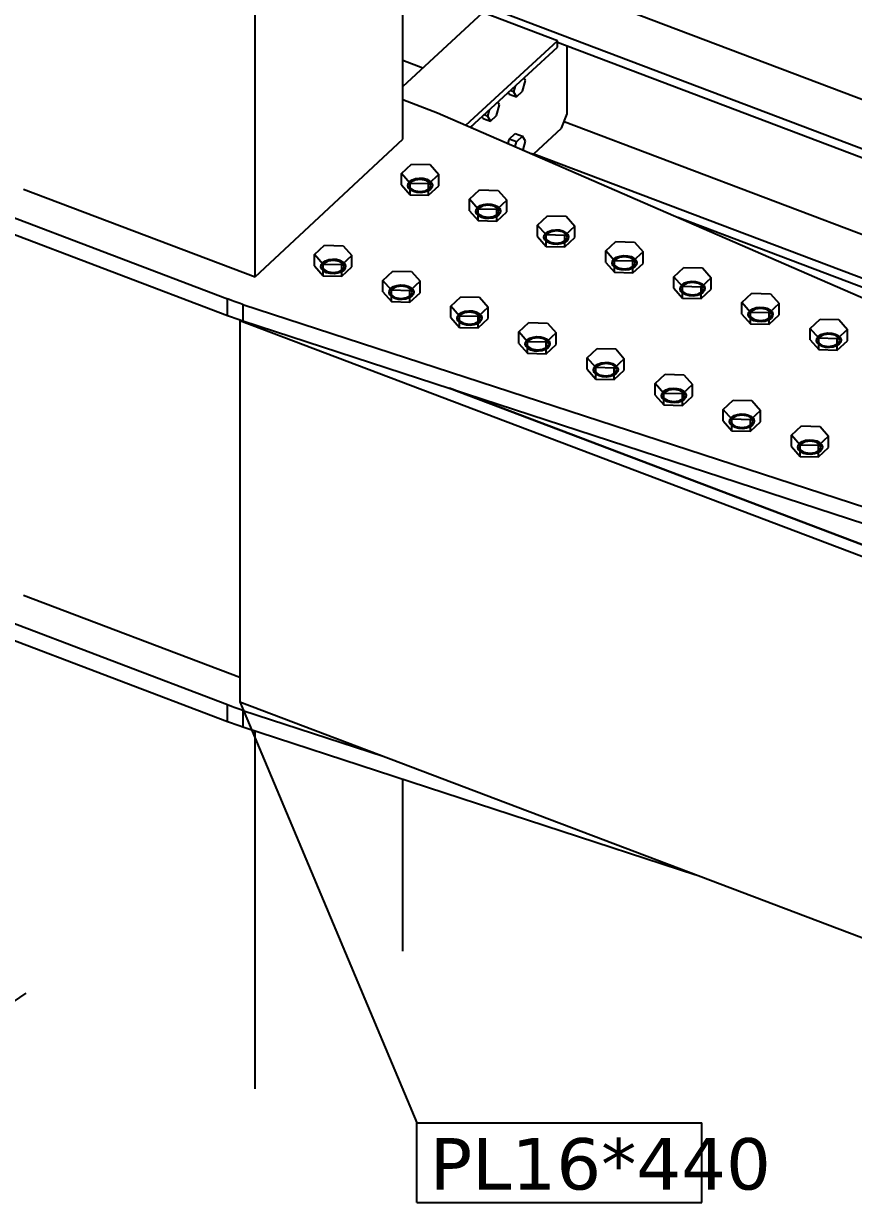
# Model space of a CAD drawing. Header units: millimetres. Extents: x 15962 to 71432, y 9666 to 72266.
# Drawn here: x 64663 to 65434, y 33130 to 34225 of the extents above; entities that cross this region are included whole.
import ezdxf

# ---------------------------------------------------------------- set-up
doc = ezdxf.new("R2010")
doc.units = ezdxf.units.MM
doc.header["$LTSCALE"] = 2
doc.styles.add('Arial Narrow', font='verdana.ttf', dxfattribs={"height": 0.2})

msp = doc.modelspace()

# ---------------------------------------------------------------- linework, layer by layer
at = {"color": 2, "linetype": 'Continuous'}
for p, q in [((65015.197, 34117.407), (65015.197, 34479.1425)), ((64878.1856, 33989.4815), (64878.1856, 34351.2171)), ((65015.197, 34316.0491), (66395.2774, 33793.0761)), ((65015.197, 34270.2062), (66360.3529, 33760.4676)), ((65015.197, 34166.2245), (65089.7814, 34234.8901)), ((65158.9409, 34208.6825), (65089.7814, 34234.8901)), ((65073.9, 34130.3903), (65158.9409, 34208.6825)), ((65078.2877, 34128.4813), (65158.9409, 34202.734)), ((65158.9409, 34202.734), (65158.9409, 34208.6825)), ((65158.9409, 34207.2948), (66360.3529, 33752.0271)), ((65168.0269, 34140.7075), (65168.0269, 34203.8517)), ((65015.197, 34190.5829), (65033.9401, 34183.4803)), ((64276.993, 34187.5887), (64852.5408, 33968.9096)), ((64276.993, 34172.3155), (64852.5408, 33953.6364)), ((65015.197, 34154.1112), (65047.6137, 34141.8271)), ((65047.6137, 34141.8271), (65670.3888, 33870.8667)), ((65162.6539, 34127.6522), (65168.0269, 34140.7075)), ((65165.1649, 34133.7535), (66391.2476, 33669.137)), ((65079.3725, 34128.0093), (65079.3725, 34129.48)), ((65136.8636, 34103.5721), (65162.6539, 34127.6522)), ((64878.1858, 33989.4814), (65015.1972, 34117.4069)), ((65133.7371, 34104.356), (65136.8636, 34103.5721)), ((65137.1322, 34103.823), (66360.3529, 33640.291)), ((64663.121, 34070.9789), (64878.1858, 33989.4814)), ((65270.6589, 34044.7834), (66360.3529, 33631.8505)), ((64856.067, 33967.5943), (64852.5408, 33968.9096)), ((64852.5408, 33953.6364), (64852.5408, 33968.9096)), ((64859.6296, 33966.3141), (64856.067, 33967.5943)), ((64863.2274, 33965.0693), (64859.6296, 33966.3141)), ((64866.8596, 33963.8604), (64863.2274, 33965.0693)), ((64866.8596, 33963.8604), (65536.0639, 33745.4496)), ((64866.8596, 33963.8604), (64866.8596, 33948.5871)), ((64852.5408, 33953.6364), (64856.067, 33952.321)), ((64856.067, 33952.321), (64859.6296, 33951.0408)), ((64859.6296, 33951.0408), (64863.2274, 33949.796)), ((64863.2274, 33949.796), (64866.8596, 33948.5871)), ((64864.0853, 33948.444), (64864.9274, 33949.2302)), ((65749.6463, 33612.8661), (64864.0853, 33948.444)), ((64864.0853, 33948.444), (64864.0853, 33594.747)), ((64866.8596, 33948.5871), (65536.0639, 33730.1763)), ((65758.2431, 33620.8928), (65058.7949, 33885.9444)), ((65058.7953, 33885.9443), (65991.3988, 33532.5399)), ((64852.5408, 33591.9008), (64276.993, 33810.5799)), ((64276.993, 33795.3066), (64852.5408, 33576.6275)), ((64663.121, 33693.97), (64864.0853, 33617.8158)), ((64856.067, 33590.5854), (64852.5408, 33591.9008)), ((64852.5408, 33576.6275), (64852.5408, 33591.9008)), ((64859.6296, 33589.3052), (64856.067, 33590.5854)), ((64863.2274, 33588.0605), (64859.6296, 33589.3052)), ((64866.8596, 33586.8515), (64863.2274, 33588.0605)), ((64864.0853, 33594.747), (65749.6463, 33259.169)), ((64866.8596, 33586.8515), (64997.0517, 33544.3602)), ((64866.8596, 33586.8515), (64866.8596, 33571.5782)), ((64852.5408, 33576.6275), (64856.067, 33575.3122)), ((64856.067, 33575.3122), (64859.6296, 33574.0319)), ((64859.6296, 33574.0319), (64863.2274, 33572.7872)), ((64863.2274, 33572.7872), (64866.8596, 33571.5782)), ((64866.8596, 33571.5782), (65287.5838, 33434.2648)), ((64878.1856, 33235.4638), (64878.1856, 33567.8817)), ((65015.197, 33363.3892), (65015.197, 33523.1648))]:
    msp.add_line(p, q, dxfattribs=at)
at = {"color": 7, "linetype": 'Continuous'}
for p, q in [((65126.455, 34161.8543), (65129.2469, 34171.6957)), ((65129.2469, 34171.6957), (65127.8116, 34174.075)), ((65114.1916, 34159.172), (65113.2747, 34160.6918)), ((65114.1916, 34159.172), (65120.8712, 34156.6408)), ((65118.0793, 34161.2687), (65115.1197, 34162.3903)), ((65119.5562, 34166.4748), (65118.0793, 34161.2687)), ((65118.0793, 34161.2687), (65120.8712, 34156.6408)), ((65120.8712, 34156.6408), (65126.455, 34161.8543)), ((65102.2765, 34139.2792), (65105.0684, 34149.1206)), ((65105.0684, 34149.1206), (65103.5108, 34151.7027)), ((65090.0131, 34136.5969), (65088.9739, 34138.3195)), ((65090.0131, 34136.5969), (65096.6928, 34134.0657)), ((65093.9009, 34138.6937), (65090.6985, 34139.9072)), ((65095.4988, 34144.3266), (65093.9009, 34138.6937)), ((65093.9009, 34138.6937), (65096.6928, 34134.0657)), ((65096.6928, 34134.0657), (65102.2765, 34139.2792)), ((65113.0524, 34113.3557), (65114.1916, 34117.3714)), ((65114.1916, 34117.3714), (65119.7754, 34122.5849)), ((65120.8712, 34114.8402), (65114.1916, 34117.3714)), ((65119.6373, 34110.4907), (65120.8712, 34114.8402)), ((65119.7754, 34122.5849), (65126.455, 34120.0537)), ((65126.455, 34120.0537), (65120.8712, 34114.8402)), ((65129.2469, 34115.4258), (65126.455, 34120.0537)), ((65126.9449, 34107.3112), (65129.2469, 34115.4258)), ((65014.0123, 34085.397), (65023.3186, 34094.0861)), ((65023.3186, 34094.0861), (65040.6226, 34093.6368)), ((65040.6226, 34093.6368), (65048.6203, 34084.4982)), ((65014.0123, 34074.7861), (65014.0123, 34085.397)), ((65022.01, 34076.2584), (65014.0123, 34085.397)), ((65021.6173, 34078.0121), (65024.0014, 34079.615)), ((65022.8824, 34077.5327), (65026.6988, 34079.6128)), ((65024.0014, 34079.615), (65027.1015, 34080.7012)), ((65026.6988, 34079.6128), (65031.7525, 34080.2793)), ((65027.1015, 34080.7012), (65030.6142, 34081.1644)), ((65030.6142, 34081.1644), (65034.1957, 34080.9593)), ((65031.7525, 34080.2793), (65036.6893, 34079.3534)), ((65034.1957, 34080.9593), (65037.4952, 34080.1059)), ((65036.6893, 34079.3534), (65040.1864, 34077.0833)), ((65037.4952, 34080.1059), (65040.19, 34078.6878)), ((65048.6203, 34084.4982), (65039.314, 34075.8091)), ((65048.6203, 34073.8873), (65048.6203, 34084.4982)), ((65014.0123, 34074.7861), (65022.01, 34065.6475)), ((65019.8377, 34073.9191), (65020.1826, 34076.0494)), ((65020.6165, 34071.8297), (65019.8377, 34073.9191)), ((65020.1826, 34076.0494), (65021.6173, 34078.0121)), ((65022.4426, 34069.9856), (65020.6165, 34071.8297)), ((65021.3258, 34074.5961), (65022.8824, 34077.5327)), ((65022.4462, 34071.5901), (65021.3258, 34074.5961)), ((65022.01, 34065.6475), (65022.01, 34076.2584)), ((65039.314, 34075.8091), (65022.01, 34076.2584)), ((65025.1374, 34068.5675), (65022.4426, 34069.9856)), ((65025.9433, 34069.32), (65022.4462, 34071.5901)), ((65028.4369, 34067.7141), (65025.1374, 34068.5675)), ((65030.8801, 34068.3941), (65025.9433, 34069.32)), ((65035.9338, 34069.0605), (65030.8801, 34068.3941)), ((65038.6312, 34069.0584), (65035.5311, 34067.9722)), ((65039.7502, 34071.1407), (65035.9338, 34069.0605)), ((65041.0153, 34070.6613), (65038.6312, 34069.0584)), ((65039.314, 34065.1981), (65039.314, 34075.8091)), ((65039.314, 34065.1981), (65048.6203, 34073.8873)), ((65041.3068, 34074.0772), (65039.7502, 34071.1407)), ((65040.1864, 34077.0833), (65041.3068, 34074.0772)), ((65040.19, 34078.6878), (65042.0161, 34076.8437)), ((65042.45, 34072.624), (65041.0153, 34070.6613)), ((65042.0161, 34076.8437), (65042.7948, 34074.7543)), ((65042.7948, 34074.7543), (65042.45, 34072.624)), ((65077.2666, 34061.4271), (65086.5729, 34070.1163)), ((65086.5729, 34070.1163), (65103.877, 34069.6669)), ((65103.877, 34069.6669), (65111.8747, 34060.5284)), ((65022.01, 34065.6475), (65039.314, 34065.1981)), ((65032.0184, 34067.509), (65028.4369, 34067.7141)), ((65035.5311, 34067.9722), (65032.0184, 34067.509)), ((65077.2666, 34050.8162), (65077.2666, 34061.4271)), ((65085.2644, 34052.2886), (65077.2666, 34061.4271)), ((65090.3559, 34056.7313), (65093.8686, 34057.1945)), ((65093.8686, 34057.1945), (65097.45, 34056.9894)), ((65111.8747, 34060.5284), (65102.5684, 34051.8392)), ((65111.8747, 34049.9174), (65111.8747, 34060.5284)), ((65077.2666, 34050.8162), (65085.2644, 34041.6777)), ((65083.0921, 34049.9492), (65083.437, 34052.0796)), ((65083.8709, 34047.8598), (65083.0921, 34049.9492)), ((65083.437, 34052.0796), (65084.8717, 34054.0422)), ((65085.697, 34046.0158), (65083.8709, 34047.8598)), ((65084.5802, 34050.6263), (65086.1367, 34053.5628)), ((65085.7006, 34047.6203), (65084.5802, 34050.6263)), ((65084.8717, 34054.0422), (65087.2558, 34055.6451)), ((65085.2644, 34041.6777), (65085.2644, 34052.2886)), ((65102.5684, 34051.8392), (65085.2644, 34052.2886)), ((65089.1977, 34045.3502), (65085.7006, 34047.6203)), ((65086.1367, 34053.5628), (65089.9532, 34055.643)), ((65087.2558, 34055.6451), (65090.3559, 34056.7313)), ((65089.9532, 34055.643), (65095.0069, 34056.3094)), ((65095.0069, 34056.3094), (65099.9437, 34055.3835)), ((65097.45, 34056.9894), (65100.7496, 34056.136)), ((65103.0046, 34047.1709), (65099.1881, 34045.0907)), ((65099.9437, 34055.3835), (65103.4408, 34053.1134)), ((65100.7496, 34056.136), (65103.4443, 34054.7179)), ((65104.2697, 34046.6915), (65101.8856, 34045.0886)), ((65102.5684, 34041.2283), (65102.5684, 34051.8392)), ((65102.5684, 34041.2283), (65111.8747, 34049.9174)), ((65104.5611, 34050.1074), (65103.0046, 34047.1709)), ((65103.4408, 34053.1134), (65104.5611, 34050.1074)), ((65103.4443, 34054.7179), (65105.2705, 34052.8739)), ((65105.7044, 34048.6541), (65104.2697, 34046.6915)), ((65105.2705, 34052.8739), (65106.0492, 34050.7844)), ((65106.0492, 34050.7844), (65105.7044, 34048.6541)), ((65140.521, 34037.4573), (65149.8273, 34046.1464)), ((65149.8273, 34046.1464), (65167.1313, 34045.697)), ((65085.2644, 34041.6777), (65102.5684, 34041.2283)), ((65088.3917, 34044.5977), (65085.697, 34046.0158)), ((65091.6913, 34043.7443), (65088.3917, 34044.5977)), ((65094.1345, 34044.4243), (65089.1977, 34045.3502)), ((65095.2727, 34043.5391), (65091.6913, 34043.7443)), ((65099.1881, 34045.0907), (65094.1345, 34044.4243)), ((65098.7854, 34044.0024), (65095.2727, 34043.5391)), ((65101.8856, 34045.0886), (65098.7854, 34044.0024)), ((65140.521, 34026.8464), (65140.521, 34037.4573)), ((65148.5187, 34028.3187), (65140.521, 34037.4573)), ((65175.129, 34036.5585), (65165.8227, 34027.8694)), ((65167.1313, 34045.697), (65175.129, 34036.5585)), ((65175.129, 34025.9476), (65175.129, 34036.5585)), ((65140.521, 34026.8464), (65148.5187, 34017.7078)), ((65146.3465, 34025.9794), (65146.6913, 34028.1097)), ((65147.1252, 34023.8899), (65146.3465, 34025.9794)), ((65146.6913, 34028.1097), (65148.126, 34030.0724)), ((65147.8345, 34026.6564), (65149.3911, 34029.593)), ((65148.9549, 34023.6504), (65147.8345, 34026.6564)), ((65148.126, 34030.0724), (65150.5101, 34031.6753)), ((65148.5187, 34017.7078), (65148.5187, 34028.3187)), ((65165.8227, 34027.8694), (65148.5187, 34028.3187)), ((65149.3911, 34029.593), (65153.2075, 34031.6731)), ((65150.5101, 34031.6753), (65153.6103, 34032.7615)), ((65153.2075, 34031.6731), (65158.2612, 34032.3396)), ((65153.6103, 34032.7615), (65157.123, 34033.2247)), ((65157.123, 34033.2247), (65160.7044, 34033.0196)), ((65158.2612, 34032.3396), (65163.198, 34031.4137)), ((65160.7044, 34033.0196), (65164.004, 34032.1662)), ((65163.198, 34031.4137), (65166.6951, 34029.1436)), ((65164.004, 34032.1662), (65166.6987, 34030.7481)), ((65165.8227, 34017.2584), (65165.8227, 34027.8694)), ((65165.8227, 34017.2584), (65175.129, 34025.9476)), ((65167.8155, 34026.1375), (65166.2589, 34023.201)), ((65166.6951, 34029.1436), (65167.8155, 34026.1375)), ((65166.6987, 34030.7481), (65168.5248, 34028.904)), ((65168.9587, 34024.6843), (65167.524, 34022.7216)), ((65168.5248, 34028.904), (65169.3036, 34026.8146)), ((65169.3036, 34026.8146), (65168.9587, 34024.6843)), ((64933.4173, 34010.1467), (64942.7236, 34018.8359)), ((64942.7236, 34018.8359), (64960.0277, 34018.3865)), ((64960.0277, 34018.3865), (64968.0254, 34009.2479)), ((65148.9513, 34022.0459), (65147.1252, 34023.8899)), ((65148.5187, 34017.7078), (65165.8227, 34017.2584)), ((65151.6461, 34020.6278), (65148.9513, 34022.0459)), ((65152.452, 34021.3803), (65148.9549, 34023.6504)), ((65154.9457, 34019.7744), (65151.6461, 34020.6278)), ((65157.3888, 34020.4544), (65152.452, 34021.3803)), ((65158.5271, 34019.5693), (65154.9457, 34019.7744)), ((65162.4425, 34021.1208), (65157.3888, 34020.4544)), ((65162.0398, 34020.0325), (65158.5271, 34019.5693)), ((65165.1399, 34021.1187), (65162.0398, 34020.0325)), ((65166.2589, 34023.201), (65162.4425, 34021.1208)), ((65167.524, 34022.7216), (65165.1399, 34021.1187)), ((65203.7754, 34013.4874), (65213.0817, 34022.1766)), ((65203.7754, 34002.8765), (65203.7754, 34013.4874)), ((65211.7731, 34004.3489), (65203.7754, 34013.4874)), ((65213.0817, 34022.1766), (65230.3857, 34021.7272)), ((65230.3857, 34021.7272), (65238.3834, 34012.5887)), ((64933.4173, 33999.5358), (64933.4173, 34010.1467)), ((64941.4151, 34001.0082), (64933.4173, 34010.1467)), ((64939.5877, 34000.7991), (64941.0224, 34002.7618)), ((64941.0224, 34002.7618), (64943.4065, 34004.3647)), ((64942.2875, 34002.2824), (64946.1039, 34004.3626)), ((64943.4065, 34004.3647), (64946.5066, 34005.4509)), ((64946.1039, 34004.3626), (64951.1576, 34005.029)), ((64946.5066, 34005.4509), (64950.0193, 34005.9141)), ((64950.0193, 34005.9141), (64953.6007, 34005.709)), ((64951.1576, 34005.029), (64956.0944, 34004.1031)), ((64953.6007, 34005.709), (64956.9003, 34004.8556)), ((64956.0944, 34004.1031), (64959.5915, 34001.833)), ((64956.9003, 34004.8556), (64959.595, 34003.4375)), ((64968.0254, 34009.2479), (64958.7191, 34000.5588)), ((64959.595, 34003.4375), (64961.4212, 34001.5935)), ((64968.0254, 33998.637), (64968.0254, 34009.2479)), ((65203.7754, 34002.8765), (65211.7731, 33993.738)), ((65209.6008, 34002.0095), (65209.9457, 34004.1398)), ((65209.9457, 34004.1398), (65211.3804, 34006.1025)), ((65211.0889, 34002.6866), (65212.6455, 34005.6231)), ((65212.2093, 33999.6805), (65211.0889, 34002.6866)), ((65211.3804, 34006.1025), (65213.7645, 34007.7054)), ((65211.7731, 33993.738), (65211.7731, 34004.3489)), ((65229.0771, 34003.8995), (65211.7731, 34004.3489)), ((65212.6455, 34005.6231), (65216.4619, 34007.7033)), ((65213.7645, 34007.7054), (65216.8646, 34008.7916)), ((65216.4619, 34007.7033), (65221.5156, 34008.3697)), ((65216.8646, 34008.7916), (65220.3773, 34009.2548)), ((65220.3773, 34009.2548), (65223.9588, 34009.0497)), ((65221.5156, 34008.3697), (65226.4524, 34007.4438)), ((65223.9588, 34009.0497), (65227.2583, 34008.1963)), ((65226.4524, 34007.4438), (65229.9495, 34005.1737)), ((65227.2583, 34008.1963), (65229.9531, 34006.7782)), ((65238.3834, 34012.5887), (65229.0771, 34003.8995)), ((65229.0771, 33993.2886), (65229.0771, 34003.8995)), ((65229.9495, 34005.1737), (65231.0699, 34002.1677)), ((65229.9531, 34006.7782), (65231.7792, 34004.9342)), ((65231.7792, 34004.9342), (65232.5579, 34002.8447)), ((65232.5579, 34002.8447), (65232.2131, 34000.7144)), ((65238.3834, 34001.9777), (65238.3834, 34012.5887)), ((64933.4173, 33999.5358), (64941.4151, 33990.3973)), ((64939.2428, 33998.6688), (64939.5877, 34000.7991)), ((64940.0216, 33996.5794), (64939.2428, 33998.6688)), ((64941.8477, 33994.7353), (64940.0216, 33996.5794)), ((64940.7309, 33999.3459), (64942.2875, 34002.2824)), ((64941.8513, 33996.3398), (64940.7309, 33999.3459)), ((64941.4151, 33990.3973), (64941.4151, 34001.0082)), ((64958.7191, 34000.5588), (64941.4151, 34001.0082)), ((64944.5424, 33993.3172), (64941.8477, 33994.7353)), ((64945.3484, 33994.0697), (64941.8513, 33996.3398)), ((64947.842, 33992.4638), (64944.5424, 33993.3172)), ((64950.2852, 33993.1439), (64945.3484, 33994.0697)), ((64951.4234, 33992.2587), (64947.842, 33992.4638)), ((64955.3389, 33993.8103), (64950.2852, 33993.1439)), ((64954.9361, 33992.7219), (64951.4234, 33992.2587)), ((64958.0363, 33993.8081), (64954.9361, 33992.7219)), ((64959.1553, 33995.8904), (64955.3389, 33993.8103)), ((64960.4204, 33995.411), (64958.0363, 33993.8081)), ((64958.7191, 33989.9479), (64958.7191, 34000.5588)), ((64958.7191, 33989.9479), (64968.0254, 33998.637)), ((64960.7118, 33998.827), (64959.1553, 33995.8904)), ((64959.5915, 34001.833), (64960.7118, 33998.827)), ((64961.8551, 33997.3737), (64960.4204, 33995.411)), ((64961.4212, 34001.5935), (64962.1999, 33999.504)), ((64962.1999, 33999.504), (64961.8551, 33997.3737)), ((64996.6717, 33986.1769), (65005.978, 33994.866)), ((65005.978, 33994.866), (65023.282, 33994.4166)), ((65023.282, 33994.4166), (65031.2798, 33985.2781)), ((65210.3796, 33999.9201), (65209.6008, 34002.0095)), ((65212.2057, 33998.0761), (65210.3796, 33999.9201)), ((65211.7731, 33993.738), (65229.0771, 33993.2886)), ((65214.9004, 33996.6579), (65212.2057, 33998.0761)), ((65215.7064, 33997.4105), (65212.2093, 33999.6805)), ((65218.2, 33995.8046), (65214.9004, 33996.6579)), ((65220.6432, 33996.4846), (65215.7064, 33997.4105)), ((65221.7814, 33995.5994), (65218.2, 33995.8046)), ((65225.6969, 33997.151), (65220.6432, 33996.4846)), ((65225.2941, 33996.0626), (65221.7814, 33995.5994)), ((65228.3943, 33997.1489), (65225.2941, 33996.0626)), ((65229.5133, 33999.2312), (65225.6969, 33997.151)), ((65230.7784, 33998.7518), (65228.3943, 33997.1489)), ((65229.0771, 33993.2886), (65238.3834, 34001.9777)), ((65231.0699, 34002.1677), (65229.5133, 33999.2312)), ((65232.2131, 34000.7144), (65230.7784, 33998.7518)), ((65267.0297, 33989.5176), (65276.336, 33998.2067)), ((65276.336, 33998.2067), (65293.64, 33997.7573)), ((65293.64, 33997.7573), (65301.6378, 33988.6188)), ((64941.4151, 33990.3973), (64958.7191, 33989.9479)), ((64996.6717, 33975.566), (64996.6717, 33986.1769)), ((65004.6694, 33977.0383), (64996.6717, 33986.1769)), ((65006.6608, 33980.3948), (65009.761, 33981.4811)), ((65009.3582, 33980.3927), (65014.4119, 33981.0591)), ((65009.761, 33981.4811), (65013.2737, 33981.9443)), ((65013.2737, 33981.9443), (65016.8551, 33981.7391)), ((65014.4119, 33981.0591), (65019.3487, 33980.1333)), ((65016.8551, 33981.7391), (65020.1547, 33980.8858)), ((65020.1547, 33980.8858), (65022.8494, 33979.4676)), ((65031.2798, 33985.2781), (65021.9735, 33976.5889)), ((65031.2798, 33974.6672), (65031.2798, 33985.2781)), ((65267.0297, 33978.9067), (65267.0297, 33989.5176)), ((65275.0274, 33980.379), (65267.0297, 33989.5176)), ((65273.2, 33980.17), (65274.6347, 33982.1327)), ((65274.3433, 33978.7167), (65275.8998, 33981.6533)), ((65274.6347, 33982.1327), (65277.0188, 33983.7356)), ((65275.8998, 33981.6533), (65279.7163, 33983.7334)), ((65277.0188, 33983.7356), (65280.119, 33984.8218)), ((65279.7163, 33983.7334), (65284.7699, 33984.3999)), ((65280.119, 33984.8218), (65283.6317, 33985.285)), ((65283.6317, 33985.285), (65287.2131, 33985.0799)), ((65284.7699, 33984.3999), (65289.7067, 33983.474)), ((65287.2131, 33985.0799), (65290.5127, 33984.2265)), ((65289.7067, 33983.474), (65293.2039, 33981.2039)), ((65290.5127, 33984.2265), (65293.2074, 33982.8084)), ((65301.6378, 33988.6188), (65292.3315, 33979.9296)), ((65293.2039, 33981.2039), (65294.3242, 33978.1978)), ((65293.2074, 33982.8084), (65295.0335, 33980.9643)), ((65295.0335, 33980.9643), (65295.8123, 33978.8749)), ((65301.6378, 33978.0079), (65301.6378, 33988.6188)), ((64996.6717, 33975.566), (65004.6694, 33966.4274)), ((65002.4972, 33974.699), (65002.842, 33976.8293)), ((65003.2759, 33972.6095), (65002.4972, 33974.699)), ((65002.842, 33976.8293), (65004.2767, 33978.7919)), ((65005.102, 33970.7655), (65003.2759, 33972.6095)), ((65003.9852, 33975.376), (65005.5418, 33978.3125)), ((65005.1056, 33972.37), (65003.9852, 33975.376)), ((65004.2767, 33978.7919), (65006.6608, 33980.3948)), ((65004.6694, 33966.4274), (65004.6694, 33977.0383)), ((65021.9735, 33976.5889), (65004.6694, 33977.0383)), ((65007.7968, 33969.3474), (65005.102, 33970.7655)), ((65008.6027, 33970.0999), (65005.1056, 33972.37)), ((65005.5418, 33978.3125), (65009.3582, 33980.3927)), ((65013.5395, 33969.174), (65008.6027, 33970.0999)), ((65018.5932, 33969.8404), (65013.5395, 33969.174)), ((65021.2906, 33969.8383), (65018.1905, 33968.7521)), ((65022.4096, 33971.9206), (65018.5932, 33969.8404)), ((65019.3487, 33980.1333), (65022.8458, 33977.8632)), ((65023.6747, 33971.4412), (65021.2906, 33969.8383)), ((65021.9735, 33965.978), (65021.9735, 33976.5889)), ((65021.9735, 33965.978), (65031.2798, 33974.6672)), ((65023.9662, 33974.8571), (65022.4096, 33971.9206)), ((65022.8458, 33977.8632), (65023.9662, 33974.8571)), ((65022.8494, 33979.4676), (65024.6755, 33977.6236)), ((65025.1094, 33973.4039), (65023.6747, 33971.4412)), ((65024.6755, 33977.6236), (65025.4543, 33975.5342)), ((65025.4543, 33975.5342), (65025.1094, 33973.4039)), ((65059.9261, 33962.207), (65069.2324, 33970.8962)), ((65069.2324, 33970.8962), (65086.5364, 33970.4468)), ((65086.5364, 33970.4468), (65094.5341, 33961.3082)), ((65267.0297, 33978.9067), (65275.0274, 33969.7681)), ((65272.8552, 33978.0397), (65273.2, 33980.17)), ((65273.6339, 33975.9502), (65272.8552, 33978.0397)), ((65275.4601, 33974.1062), (65273.6339, 33975.9502)), ((65275.4636, 33975.7107), (65274.3433, 33978.7167)), ((65275.0274, 33969.7681), (65275.0274, 33980.379)), ((65292.3315, 33979.9296), (65275.0274, 33980.379)), ((65275.0274, 33969.7681), (65292.3315, 33969.3187)), ((65278.1548, 33972.6881), (65275.4601, 33974.1062)), ((65278.9607, 33973.4406), (65275.4636, 33975.7107)), ((65281.4544, 33971.8347), (65278.1548, 33972.6881)), ((65283.8976, 33972.5147), (65278.9607, 33973.4406)), ((65285.0358, 33971.6296), (65281.4544, 33971.8347)), ((65288.9512, 33973.1811), (65283.8976, 33972.5147)), ((65288.5485, 33972.0928), (65285.0358, 33971.6296)), ((65291.6486, 33973.179), (65288.5485, 33972.0928)), ((65292.7677, 33975.2613), (65288.9512, 33973.1811)), ((65294.0327, 33974.7819), (65291.6486, 33973.179)), ((65292.3315, 33969.3187), (65292.3315, 33979.9296)), ((65292.3315, 33969.3187), (65301.6378, 33978.0079)), ((65294.3242, 33978.1978), (65292.7677, 33975.2613)), ((65295.4674, 33976.7446), (65294.0327, 33974.7819)), ((65295.8123, 33978.8749), (65295.4674, 33976.7446)), ((65330.2841, 33965.5477), (65339.5904, 33974.2369)), ((65339.5904, 33974.2369), (65356.8944, 33973.7875)), ((65356.8944, 33973.7875), (65364.8921, 33964.6489)), ((65004.6694, 33966.4274), (65021.9735, 33965.978)), ((65011.0964, 33968.494), (65007.7968, 33969.3474)), ((65014.6778, 33968.2889), (65011.0964, 33968.494)), ((65018.1905, 33968.7521), (65014.6778, 33968.2889)), ((65059.9261, 33951.5961), (65059.9261, 33962.207)), ((65067.9238, 33953.0685), (65059.9261, 33962.207)), ((65094.5341, 33961.3082), (65085.2278, 33952.6191)), ((65094.5341, 33950.6973), (65094.5341, 33961.3082)), ((65330.2841, 33954.9368), (65330.2841, 33965.5477)), ((65338.2818, 33956.4092), (65330.2841, 33965.5477)), ((65337.8891, 33958.1628), (65340.2732, 33959.7657)), ((65339.1542, 33957.6834), (65342.9706, 33959.7636)), ((65340.2732, 33959.7657), (65343.3733, 33960.8519)), ((65342.9706, 33959.7636), (65348.0243, 33960.43)), ((65343.3733, 33960.8519), (65346.886, 33961.3151)), ((65346.886, 33961.3151), (65350.4675, 33961.11)), ((65348.0243, 33960.43), (65352.9611, 33959.5041)), ((65350.4675, 33961.11), (65353.7671, 33960.2566)), ((65352.9611, 33959.5041), (65356.4582, 33957.234)), ((65353.7671, 33960.2566), (65356.4618, 33958.8385)), ((65364.8921, 33964.6489), (65355.5858, 33955.9598)), ((65356.4618, 33958.8385), (65358.2879, 33956.9945)), ((65364.8921, 33954.038), (65364.8921, 33964.6489)), ((65059.9261, 33951.5961), (65067.9238, 33942.4576)), ((65065.7515, 33950.7291), (65066.0964, 33952.8594)), ((65066.5303, 33948.6397), (65065.7515, 33950.7291)), ((65066.0964, 33952.8594), (65067.5311, 33954.8221)), ((65068.3564, 33946.7956), (65066.5303, 33948.6397)), ((65067.2396, 33951.4062), (65068.7962, 33954.3427)), ((65068.36, 33948.4001), (65067.2396, 33951.4062)), ((65067.5311, 33954.8221), (65069.9152, 33956.425)), ((65067.9238, 33942.4576), (65067.9238, 33953.0685)), ((65085.2278, 33952.6191), (65067.9238, 33953.0685)), ((65071.8571, 33946.13), (65068.36, 33948.4001)), ((65068.7962, 33954.3427), (65072.6126, 33956.4229)), ((65069.9152, 33956.425), (65073.0153, 33957.5112)), ((65072.6126, 33956.4229), (65077.6663, 33957.0893)), ((65073.0153, 33957.5112), (65076.528, 33957.9744)), ((65076.528, 33957.9744), (65080.1095, 33957.7693)), ((65077.6663, 33957.0893), (65082.6031, 33956.1634)), ((65080.1095, 33957.7693), (65083.409, 33956.9159)), ((65085.664, 33947.9507), (65081.8476, 33945.8706)), ((65082.6031, 33956.1634), (65086.1002, 33953.8933)), ((65083.409, 33956.9159), (65086.1038, 33955.4978)), ((65085.2278, 33942.0082), (65085.2278, 33952.6191)), ((65085.2278, 33942.0082), (65094.5341, 33950.6973)), ((65087.2206, 33950.8873), (65085.664, 33947.9507)), ((65086.1002, 33953.8933), (65087.2206, 33950.8873)), ((65086.1038, 33955.4978), (65087.9299, 33953.6538)), ((65088.3638, 33949.434), (65086.9291, 33947.4713)), ((65087.9299, 33953.6538), (65088.7086, 33951.5643)), ((65088.7086, 33951.5643), (65088.3638, 33949.434)), ((65330.2841, 33954.9368), (65338.2818, 33945.7983)), ((65336.1096, 33954.0698), (65336.4544, 33956.2001)), ((65336.8883, 33951.9804), (65336.1096, 33954.0698)), ((65336.4544, 33956.2001), (65337.8891, 33958.1628)), ((65338.7144, 33950.1364), (65336.8883, 33951.9804)), ((65337.5976, 33954.7469), (65339.1542, 33957.6834)), ((65338.718, 33951.7408), (65337.5976, 33954.7469)), ((65338.2818, 33945.7983), (65338.2818, 33956.4092)), ((65355.5858, 33955.9598), (65338.2818, 33956.4092)), ((65341.4092, 33948.7182), (65338.7144, 33950.1364)), ((65342.2151, 33949.4707), (65338.718, 33951.7408)), ((65344.7087, 33947.8649), (65341.4092, 33948.7182)), ((65347.1519, 33948.5449), (65342.2151, 33949.4707)), ((65348.2902, 33947.6597), (65344.7087, 33947.8649)), ((65352.2056, 33949.2113), (65347.1519, 33948.5449)), ((65351.8029, 33948.1229), (65348.2902, 33947.6597)), ((65354.903, 33949.2092), (65351.8029, 33948.1229)), ((65356.022, 33951.2915), (65352.2056, 33949.2113)), ((65357.2871, 33950.8121), (65354.903, 33949.2092)), ((65355.5858, 33945.3489), (65355.5858, 33955.9598)), ((65355.5858, 33945.3489), (65364.8921, 33954.038)), ((65357.5786, 33954.228), (65356.022, 33951.2915)), ((65356.4582, 33957.234), (65357.5786, 33954.228)), ((65358.7218, 33952.7747), (65357.2871, 33950.8121)), ((65358.2879, 33956.9945), (65359.0667, 33954.905)), ((65359.0667, 33954.905), (65358.7218, 33952.7747)), ((65393.5384, 33941.5779), (65402.8447, 33950.267)), ((65402.8447, 33950.267), (65420.1488, 33949.8176)), ((65420.1488, 33949.8176), (65428.1465, 33940.6791)), ((65067.9238, 33942.4576), (65085.2278, 33942.0082)), ((65071.0511, 33945.3775), (65068.3564, 33946.7956)), ((65074.3507, 33944.5241), (65071.0511, 33945.3775)), ((65076.7939, 33945.2041), (65071.8571, 33946.13)), ((65077.9321, 33944.319), (65074.3507, 33944.5241)), ((65081.8476, 33945.8706), (65076.7939, 33945.2041)), ((65081.4449, 33944.7822), (65077.9321, 33944.319)), ((65084.545, 33945.8684), (65081.4449, 33944.7822)), ((65086.9291, 33947.4713), (65084.545, 33945.8684)), ((65123.1804, 33938.2372), (65132.4867, 33946.9263)), ((65123.1804, 33927.6263), (65123.1804, 33938.2372)), ((65131.1782, 33929.0986), (65123.1804, 33938.2372)), ((65132.4867, 33946.9263), (65149.7908, 33946.4769)), ((65157.7885, 33937.3384), (65148.4822, 33928.6492)), ((65149.7908, 33946.4769), (65157.7885, 33937.3384)), ((65157.7885, 33926.7275), (65157.7885, 33937.3384)), ((65338.2818, 33945.7983), (65355.5858, 33945.3489)), ((65393.5384, 33930.967), (65393.5384, 33941.5779)), ((65401.5362, 33932.4393), (65393.5384, 33941.5779)), ((65403.5276, 33935.7958), (65406.6277, 33936.8821)), ((65406.6277, 33936.8821), (65410.1404, 33937.3453)), ((65410.1404, 33937.3453), (65413.7218, 33937.1402)), ((65413.7218, 33937.1402), (65417.0214, 33936.2868)), ((65428.1465, 33940.6791), (65418.8402, 33931.9899)), ((65428.1465, 33930.0682), (65428.1465, 33940.6791)), ((65123.1804, 33927.6263), (65131.1782, 33918.4877)), ((65129.0059, 33926.7593), (65129.3508, 33928.8896)), ((65129.7846, 33924.6698), (65129.0059, 33926.7593)), ((65129.3508, 33928.8896), (65130.7854, 33930.8522)), ((65130.494, 33927.4363), (65132.0505, 33930.3728)), ((65131.6143, 33924.4303), (65130.494, 33927.4363)), ((65130.7854, 33930.8522), (65133.1696, 33932.4551)), ((65131.1782, 33918.4877), (65131.1782, 33929.0986)), ((65148.4822, 33928.6492), (65131.1782, 33929.0986)), ((65132.0505, 33930.3728), (65135.867, 33932.453)), ((65133.1696, 33932.4551), (65136.2697, 33933.5413)), ((65135.867, 33932.453), (65140.9206, 33933.1194)), ((65136.2697, 33933.5413), (65139.7824, 33934.0046)), ((65139.7824, 33934.0046), (65143.3638, 33933.7994)), ((65140.9206, 33933.1194), (65145.8574, 33932.1935)), ((65143.3638, 33933.7994), (65146.6634, 33932.9461)), ((65145.8574, 33932.1935), (65149.3546, 33929.9234)), ((65146.6634, 33932.9461), (65149.3581, 33931.5279)), ((65148.4822, 33918.0383), (65148.4822, 33928.6492)), ((65148.4822, 33918.0383), (65157.7885, 33926.7275)), ((65150.4749, 33926.9174), (65148.9184, 33923.9809)), ((65149.3546, 33929.9234), (65150.4749, 33926.9174)), ((65149.3581, 33931.5279), (65151.1843, 33929.6839)), ((65151.1843, 33929.6839), (65151.963, 33927.5945)), ((65151.963, 33927.5945), (65151.6181, 33925.4641)), ((65393.5384, 33930.967), (65401.5362, 33921.8284)), ((65399.3639, 33930.1), (65399.7088, 33932.2303)), ((65400.1427, 33928.0105), (65399.3639, 33930.1)), ((65399.7088, 33932.2303), (65401.1435, 33934.193)), ((65401.9688, 33926.1665), (65400.1427, 33928.0105)), ((65400.852, 33930.777), (65402.4086, 33933.7136)), ((65401.9724, 33927.771), (65400.852, 33930.777)), ((65401.1435, 33934.193), (65403.5276, 33935.7958)), ((65401.5362, 33921.8284), (65401.5362, 33932.4393)), ((65418.8402, 33931.9899), (65401.5362, 33932.4393)), ((65404.6635, 33924.7484), (65401.9688, 33926.1665)), ((65405.4695, 33925.5009), (65401.9724, 33927.771)), ((65402.4086, 33933.7136), (65406.225, 33935.7937)), ((65406.225, 33935.7937), (65411.2787, 33936.4601)), ((65411.2787, 33936.4601), (65416.2155, 33935.5343)), ((65419.2764, 33927.3216), (65415.46, 33925.2414)), ((65416.2155, 33935.5343), (65419.7126, 33933.2642)), ((65417.0214, 33936.2868), (65419.7161, 33934.8687)), ((65420.5415, 33926.8422), (65418.1574, 33925.2393)), ((65418.8402, 33921.379), (65418.8402, 33931.9899)), ((65418.8402, 33921.379), (65428.1465, 33930.0682)), ((65420.8329, 33930.2581), (65419.2764, 33927.3216)), ((65419.7126, 33933.2642), (65420.8329, 33930.2581)), ((65419.7161, 33934.8687), (65421.5423, 33933.0246)), ((65421.9762, 33928.8049), (65420.5415, 33926.8422)), ((65421.5423, 33933.0246), (65422.321, 33930.9352)), ((65422.321, 33930.9352), (65421.9762, 33928.8049)), ((65131.6108, 33922.8258), (65129.7846, 33924.6698)), ((65131.1782, 33918.4877), (65148.4822, 33918.0383)), ((65134.3055, 33921.4077), (65131.6108, 33922.8258)), ((65135.1115, 33922.1602), (65131.6143, 33924.4303)), ((65137.6051, 33920.5543), (65134.3055, 33921.4077)), ((65140.0483, 33921.2343), (65135.1115, 33922.1602)), ((65141.1865, 33920.3492), (65137.6051, 33920.5543)), ((65145.1019, 33921.9007), (65140.0483, 33921.2343)), ((65144.6992, 33920.8124), (65141.1865, 33920.3492)), ((65147.7994, 33921.8986), (65144.6992, 33920.8124)), ((65148.9184, 33923.9809), (65145.1019, 33921.9007)), ((65150.1835, 33923.5015), (65147.7994, 33921.8986)), ((65151.6181, 33925.4641), (65150.1835, 33923.5015)), ((65186.4348, 33914.2673), (65195.7411, 33922.9565)), ((65195.7411, 33922.9565), (65213.0451, 33922.5071)), ((65213.0451, 33922.5071), (65221.0428, 33913.3685)), ((65401.5362, 33921.8284), (65418.8402, 33921.379)), ((65407.9631, 33923.895), (65404.6635, 33924.7484)), ((65410.4063, 33924.575), (65405.4695, 33925.5009)), ((65411.5445, 33923.6899), (65407.9631, 33923.895)), ((65415.46, 33925.2414), (65410.4063, 33924.575)), ((65415.0572, 33924.1531), (65411.5445, 33923.6899)), ((65418.1574, 33925.2393), (65415.0572, 33924.1531)), ((65186.4348, 33903.6564), (65186.4348, 33914.2673)), ((65194.4325, 33905.1288), (65186.4348, 33914.2673)), ((65192.2603, 33902.7894), (65192.6051, 33904.9197)), ((65192.6051, 33904.9197), (65194.0398, 33906.8824)), ((65193.7483, 33903.4665), (65195.3049, 33906.403)), ((65194.0398, 33906.8824), (65196.4239, 33908.4853)), ((65194.4325, 33894.5179), (65194.4325, 33905.1288)), ((65211.7365, 33904.6794), (65194.4325, 33905.1288)), ((65195.3049, 33906.403), (65199.1213, 33908.4832)), ((65196.4239, 33908.4853), (65199.524, 33909.5715)), ((65199.1213, 33908.4832), (65204.175, 33909.1496)), ((65199.524, 33909.5715), (65203.0368, 33910.0347)), ((65203.0368, 33910.0347), (65206.6182, 33909.8296)), ((65204.175, 33909.1496), (65209.1118, 33908.2237)), ((65206.6182, 33909.8296), (65209.9178, 33908.9762)), ((65209.1118, 33908.2237), (65212.6089, 33905.9536)), ((65209.9178, 33908.9762), (65212.6125, 33907.5581)), ((65221.0428, 33913.3685), (65211.7365, 33904.6794)), ((65211.7365, 33894.0685), (65211.7365, 33904.6794)), ((65212.6089, 33905.9536), (65213.7293, 33902.9476)), ((65212.6125, 33907.5581), (65214.4386, 33905.7141)), ((65214.4386, 33905.7141), (65215.2174, 33903.6246)), ((65221.0428, 33902.7576), (65221.0428, 33913.3685)), ((65186.4348, 33903.6564), (65194.4325, 33894.5179)), ((65193.039, 33900.7), (65192.2603, 33902.7894)), ((65194.8651, 33898.8559), (65193.039, 33900.7)), ((65194.8687, 33900.4604), (65193.7483, 33903.4665)), ((65194.4325, 33894.5179), (65211.7365, 33894.0685)), ((65197.5599, 33897.4378), (65194.8651, 33898.8559)), ((65198.3658, 33898.1903), (65194.8687, 33900.4604)), ((65200.8594, 33896.5844), (65197.5599, 33897.4378)), ((65203.3026, 33897.2644), (65198.3658, 33898.1903)), ((65204.4409, 33896.3793), (65200.8594, 33896.5844)), ((65208.3563, 33897.9309), (65203.3026, 33897.2644)), ((65207.9536, 33896.8425), (65204.4409, 33896.3793)), ((65211.0537, 33897.9287), (65207.9536, 33896.8425)), ((65212.1727, 33900.011), (65208.3563, 33897.9309)), ((65213.4378, 33899.5316), (65211.0537, 33897.9287)), ((65211.7365, 33894.0685), (65221.0428, 33902.7576)), ((65213.7293, 33902.9476), (65212.1727, 33900.011)), ((65214.8725, 33901.4943), (65213.4378, 33899.5316)), ((65215.2174, 33903.6246), (65214.8725, 33901.4943)), ((65249.6892, 33890.2975), (65258.9955, 33898.9866)), ((65258.9955, 33898.9866), (65276.2995, 33898.5372)), ((65276.2995, 33898.5372), (65284.2972, 33889.3987)), ((65249.6892, 33879.6866), (65249.6892, 33890.2975)), ((65257.6869, 33881.1589), (65249.6892, 33890.2975)), ((65255.8595, 33880.9499), (65257.2942, 33882.9125)), ((65257.0027, 33879.4966), (65258.5593, 33882.4331)), ((65257.2942, 33882.9125), (65259.6783, 33884.5154)), ((65258.5593, 33882.4331), (65262.3757, 33884.5133)), ((65259.6783, 33884.5154), (65262.7784, 33885.6016)), ((65262.3757, 33884.5133), (65267.4294, 33885.1797)), ((65262.7784, 33885.6016), (65266.2911, 33886.0649)), ((65266.2911, 33886.0649), (65269.8725, 33885.8597)), ((65267.4294, 33885.1797), (65272.3662, 33884.2538)), ((65269.8725, 33885.8597), (65273.1721, 33885.0063)), ((65272.3662, 33884.2538), (65275.8633, 33881.9837)), ((65273.1721, 33885.0063), (65275.8669, 33883.5882)), ((65284.2972, 33889.3987), (65274.9909, 33880.7095)), ((65275.8633, 33881.9837), (65276.9837, 33878.9777)), ((65275.8669, 33883.5882), (65277.693, 33881.7442)), ((65284.2972, 33878.7878), (65284.2972, 33889.3987)), ((65249.6892, 33879.6866), (65257.6869, 33870.548)), ((65255.5146, 33878.8196), (65255.8595, 33880.9499)), ((65256.2934, 33876.7301), (65255.5146, 33878.8196)), ((65258.1195, 33874.8861), (65256.2934, 33876.7301)), ((65258.1231, 33876.4906), (65257.0027, 33879.4966)), ((65257.6869, 33870.548), (65257.6869, 33881.1589)), ((65274.9909, 33880.7095), (65257.6869, 33881.1589)), ((65260.8142, 33873.468), (65258.1195, 33874.8861)), ((65261.6202, 33874.2205), (65258.1231, 33876.4906)), ((65264.1138, 33872.6146), (65260.8142, 33873.468)), ((65266.557, 33873.2946), (65261.6202, 33874.2205)), ((65267.6952, 33872.4095), (65264.1138, 33872.6146)), ((65271.6107, 33873.961), (65266.557, 33873.2946)), ((65271.2079, 33872.8727), (65267.6952, 33872.4095)), ((65274.3081, 33873.9589), (65271.2079, 33872.8727)), ((65275.4271, 33876.0412), (65271.6107, 33873.961)), ((65276.6922, 33875.5618), (65274.3081, 33873.9589)), ((65274.9909, 33870.0986), (65274.9909, 33880.7095)), ((65274.9909, 33870.0986), (65284.2972, 33878.7878)), ((65276.9837, 33878.9777), (65275.4271, 33876.0412)), ((65278.1269, 33877.5244), (65276.6922, 33875.5618)), ((65277.693, 33881.7442), (65278.4717, 33879.6548)), ((65278.4717, 33879.6548), (65278.1269, 33877.5244)), ((65312.9435, 33866.3276), (65322.2498, 33875.0168)), ((65322.2498, 33875.0168), (65339.5538, 33874.5674)), ((65339.5538, 33874.5674), (65347.5516, 33865.4288)), ((65257.6869, 33870.548), (65274.9909, 33870.0986)), ((65312.9435, 33855.7167), (65312.9435, 33866.3276)), ((65320.9412, 33857.1891), (65312.9435, 33866.3276)), ((65320.5485, 33858.9427), (65322.9326, 33860.5456)), ((65321.8136, 33858.4633), (65325.63, 33860.5435)), ((65322.9326, 33860.5456), (65326.0328, 33861.6318)), ((65325.63, 33860.5435), (65330.6837, 33861.2099)), ((65326.0328, 33861.6318), (65329.5455, 33862.095)), ((65329.5455, 33862.095), (65333.1269, 33861.8899)), ((65330.6837, 33861.2099), (65335.6205, 33860.284)), ((65333.1269, 33861.8899), (65336.4265, 33861.0365)), ((65335.6205, 33860.284), (65339.1176, 33858.0139)), ((65336.4265, 33861.0365), (65339.1212, 33859.6184)), ((65347.5516, 33865.4288), (65338.2453, 33856.7397)), ((65347.5516, 33854.8179), (65347.5516, 33865.4288)), ((65312.9435, 33855.7167), (65320.9412, 33846.5782)), ((65318.769, 33854.8497), (65319.1138, 33856.98)), ((65319.5477, 33852.7603), (65318.769, 33854.8497)), ((65319.1138, 33856.98), (65320.5485, 33858.9427)), ((65321.3739, 33850.9162), (65319.5477, 33852.7603)), ((65320.2571, 33855.5268), (65321.8136, 33858.4633)), ((65321.3774, 33852.5207), (65320.2571, 33855.5268)), ((65320.9412, 33846.5782), (65320.9412, 33857.1891)), ((65338.2453, 33856.7397), (65320.9412, 33857.1891)), ((65324.0686, 33849.4981), (65321.3739, 33850.9162)), ((65324.8745, 33850.2506), (65321.3774, 33852.5207)), ((65327.3682, 33848.6447), (65324.0686, 33849.4981)), ((65329.8113, 33849.3247), (65324.8745, 33850.2506)), ((65334.865, 33849.9912), (65329.8113, 33849.3247)), ((65337.5624, 33849.989), (65334.4623, 33848.9028)), ((65338.6815, 33852.0713), (65334.865, 33849.9912)), ((65339.9465, 33851.5919), (65337.5624, 33849.989)), ((65338.2453, 33846.1288), (65338.2453, 33856.7397)), ((65338.2453, 33846.1288), (65347.5516, 33854.8179)), ((65340.238, 33855.0079), (65338.6815, 33852.0713)), ((65339.1176, 33858.0139), (65340.238, 33855.0079)), ((65339.1212, 33859.6184), (65340.9473, 33857.7743)), ((65341.3812, 33853.5546), (65339.9465, 33851.5919)), ((65340.9473, 33857.7743), (65341.7261, 33855.6849)), ((65341.7261, 33855.6849), (65341.3812, 33853.5546)), ((65376.1979, 33842.3578), (65385.5042, 33851.0469)), ((65385.5042, 33851.0469), (65402.8082, 33850.5975)), ((65402.8082, 33850.5975), (65410.8059, 33841.459)), ((65320.9412, 33846.5782), (65338.2453, 33846.1288)), ((65330.9496, 33848.4396), (65327.3682, 33848.6447)), ((65334.4623, 33848.9028), (65330.9496, 33848.4396)), ((65376.1979, 33831.7469), (65376.1979, 33842.3578)), ((65384.1956, 33833.2192), (65376.1979, 33842.3578)), ((65410.8059, 33841.459), (65401.4996, 33832.7698)), ((65410.8059, 33830.8481), (65410.8059, 33841.459)), ((65376.1979, 33831.7469), (65384.1956, 33822.6083)), ((65382.0233, 33830.8799), (65382.3682, 33833.0102)), ((65382.8021, 33828.7904), (65382.0233, 33830.8799)), ((65382.3682, 33833.0102), (65383.8029, 33834.9728)), ((65384.6282, 33826.9464), (65382.8021, 33828.7904)), ((65383.5114, 33831.5569), (65385.068, 33834.4934)), ((65384.6318, 33828.5509), (65383.5114, 33831.5569)), ((65383.8029, 33834.9728), (65386.187, 33836.5757)), ((65384.1956, 33822.6083), (65384.1956, 33833.2192)), ((65401.4996, 33832.7698), (65384.1956, 33833.2192)), ((65388.1289, 33826.2808), (65384.6318, 33828.5509)), ((65385.068, 33834.4934), (65388.8844, 33836.5736)), ((65386.187, 33836.5757), (65389.2871, 33837.6619)), ((65388.8844, 33836.5736), (65393.9381, 33837.24)), ((65389.2871, 33837.6619), (65392.7998, 33838.1252)), ((65392.7998, 33838.1252), (65396.3813, 33837.92)), ((65393.9381, 33837.24), (65398.8749, 33836.3141)), ((65396.3813, 33837.92), (65399.6808, 33837.0666)), ((65401.9358, 33828.1015), (65398.1194, 33826.0213)), ((65398.8749, 33836.3141), (65402.372, 33834.044)), ((65399.6808, 33837.0666), (65402.3756, 33835.6485)), ((65403.2009, 33827.6221), (65400.8168, 33826.0192)), ((65401.4996, 33822.1589), (65401.4996, 33832.7698)), ((65401.4996, 33822.1589), (65410.8059, 33830.8481)), ((65403.4924, 33831.038), (65401.9358, 33828.1015)), ((65402.372, 33834.044), (65403.4924, 33831.038)), ((65402.3756, 33835.6485), (65404.2017, 33833.8045)), ((65404.6356, 33829.5847), (65403.2009, 33827.6221)), ((65404.2017, 33833.8045), (65404.9804, 33831.7151)), ((65404.9804, 33831.7151), (65404.6356, 33829.5847)), ((65384.1956, 33822.6083), (65401.4996, 33822.1589)), ((65387.323, 33825.5283), (65384.6282, 33826.9464)), ((65390.6225, 33824.6749), (65387.323, 33825.5283)), ((65393.0657, 33825.3549), (65388.1289, 33826.2808)), ((65394.204, 33824.4698), (65390.6225, 33824.6749)), ((65398.1194, 33826.0213), (65393.0657, 33825.3549)), ((65397.7167, 33824.933), (65394.204, 33824.4698)), ((65400.8168, 33826.0192), (65397.7167, 33824.933)), ((64864.0853, 33594.747), (65028.2538, 33203.9064)), ((64665.1849, 33324.14), (64458.4036, 33182.72)), ((65028.2538, 33203.9064), (65292.8788, 33203.9064)), ((65028.2538, 33129.9064), (65028.2538, 33203.9064)), ((65292.8788, 33129.9064), (65292.8788, 33203.9064)), ((65028.2538, 33129.9064), (65292.8788, 33129.9064))]:
    msp.add_line(p, q, dxfattribs=at)

# ---------------------------------------------------------------- texts
at = {"color": 96, "style": 'Arial Narrow'}
msp.add_text('PL16*440', height=47.72135, dxfattribs=at).set_placement((65040.2538, 33141.9064))

doc.saveas('drawing.dxf')
